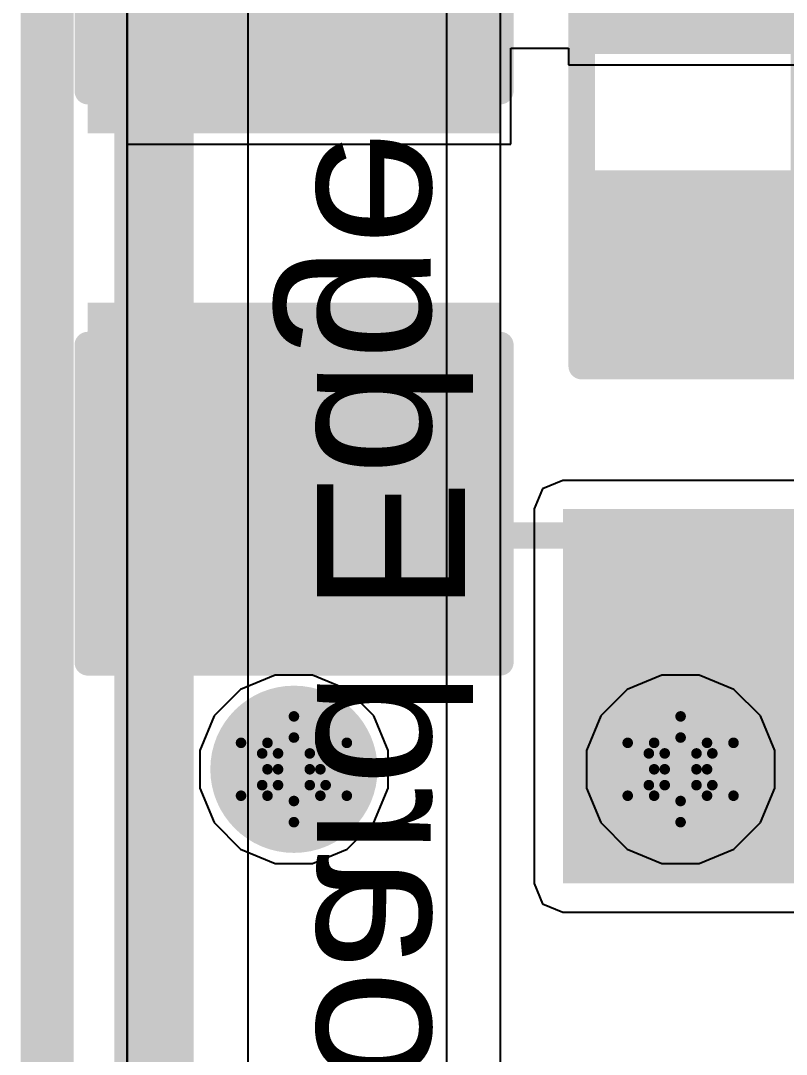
# Model space of a CAD drawing. Header units: inches. Extents: x -2.7 to 10.9, y -2.9 to 7.4.
# Drawn here: x -0.8511 to -0.7064, y -0.0981 to 0.0973 of the extents above; entities that cross this region are included whole.
import ezdxf

# ---------------------------------------------------------------- set-up
doc = ezdxf.new("R2010")
doc.units = ezdxf.units.IN
doc.header["$MEASUREMENT"] = 0
for name, color, linetype in [('Board Outline', 216, 'Continuous'), ('Bottom Layer', 5, 'Continuous'), ('Bottom Overlay', 54, 'Continuous'), ('Bottom Solder', 6, 'Continuous'), ('Drill Drawing', 1, 'Continuous'), ('Layer 2', 16, 'Continuous'), ('Layer 3', 76, 'Continuous'), ('Top Layer', 1, 'Continuous'), ('Top Overlay', 2, 'Continuous'), ('Top Paste', 8, 'Continuous'), ('Top Solder', 216, 'Continuous'), ('Via Holes', 16, 'Continuous')]:
    doc.layers.add(name, color=color, linetype=linetype)
doc.styles.add('Arial', font='', dxfattribs={"height": 0.2})
doc.styles.get('Arial').set_extended_font_data('Arial')

# ---------------------------------------------------------------- blocks, each defined once
blk = doc.blocks.new('R___0603_213')
at = {"layer": 'Top Layer'}
for points in [[(-0.015, 0.0175), (-0.015, -0.0175), (-0.045, -0.0175), (-0.045, 0.0175)], [(0.045, 0.0175), (0.045, -0.0175), (0.015, -0.0175), (0.015, 0.0175)]]:
    blk.add_hatch(color=1, dxfattribs=at).paths.add_polyline_path(points)
at = {"layer": 'Top Paste'}
for points in [[(-0.015, 0.0175), (-0.015, -0.0175), (-0.045, -0.0175), (-0.045, 0.0175)], [(0.045, 0.0175), (0.045, -0.0175), (0.015, -0.0175), (0.015, 0.0175)]]:
    blk.add_hatch(color=8, dxfattribs=at).paths.add_polyline_path(points)
at = {"layer": 'Top Solder'}
for points in [[(-0.011, 0.0215), (-0.011, -0.0215), (-0.049, -0.0215), (-0.049, 0.0215)], [(0.049, 0.0215), (0.049, -0.0215), (0.011, -0.0215), (0.011, 0.0215)]]:
    blk.add_hatch(color=216, dxfattribs=at).paths.add_polyline_path(points)
at = {"layer": 'Top Overlay'}
for points in [[(-0.048, 0.021, 0.005, 0.005, 0), (-0.048, -0.021, 0.005, 0.005, 0)], [(-0.048, 0.021, 0.005, 0.005, 0), (0.048, 0.021, 0.005, 0.005, 0)], [(0.048, 0.021, 0.005, 0.005, 0), (0.048, -0.021, 0.005, 0.005, 0)], [(-0.048, -0.021, 0.005, 0.005, 0), (0.048, -0.021, 0.005, 0.005, 0)]]:
    blk.add_lwpolyline(points, format="xyseb", dxfattribs=at)
for points in [[(-0.04925, 0.021, 0.0025, 0.0025, 1), (-0.04675, 0.021, 0.0025, 0.0025, 1)], [(-0.04925, 0.021, 0.0025, 0.0025, 1), (-0.04675, 0.021, 0.0025, 0.0025, 1)], [(0.04675, 0.021, 0.0025, 0.0025, 1), (0.04925, 0.021, 0.0025, 0.0025, 1)], [(0.04675, 0.021, 0.0025, 0.0025, 1), (0.04925, 0.021, 0.0025, 0.0025, 1)], [(-0.04925, -0.021, 0.0025, 0.0025, 1), (-0.04675, -0.021, 0.0025, 0.0025, 1)], [(-0.04925, -0.021, 0.0025, 0.0025, 1), (-0.04675, -0.021, 0.0025, 0.0025, 1)], [(0.04675, -0.021, 0.0025, 0.0025, 1), (0.04925, -0.021, 0.0025, 0.0025, 1)], [(0.04675, -0.021, 0.0025, 0.0025, 1), (0.04925, -0.021, 0.0025, 0.0025, 1)]]:
    blk.add_lwpolyline(points, format="xyseb", close=True, dxfattribs=at)
blk = doc.blocks.new('TYPE_C_31_M_12__B_249')
at = {"layer": 'Bottom Overlay'}
for points in [[(-0.051, 0.23402, 0.005, 0.005, 0), (0.30297, 0.23402, 0.005, 0.005, 0)], [(0.121, 0.219, 0.01, 0.01, 0), (0.109, 0.207, 0.01, 0.01, 0)], [(0.121, 0.219, 0.01, 0.01, 0), (0.133, 0.207, 0.01, 0.01, 0)], [(0.109, 0.207, 0.01, 0.01, 0), (0.133, 0.207, 0.01, 0.01, 0)], [(0.121, 0.207, 0.01, 0.01, 0), (0.121, 0.197, 0.01, 0.01, 0)]]:
    blk.add_lwpolyline(points, format="xyseb", dxfattribs=at)
for points in [[(0.1185, 0.219, 0.005, 0.005, 1), (0.1235, 0.219, 0.005, 0.005, 1)], [(0.1185, 0.219, 0.005, 0.005, 1), (0.1235, 0.219, 0.005, 0.005, 1)], [(0.1065, 0.207, 0.005, 0.005, 1), (0.1115, 0.207, 0.005, 0.005, 1)], [(0.1065, 0.207, 0.005, 0.005, 1), (0.1115, 0.207, 0.005, 0.005, 1)], [(0.1185, 0.207, 0.005, 0.005, 1), (0.1235, 0.207, 0.005, 0.005, 1)], [(0.1305, 0.207, 0.005, 0.005, 1), (0.1355, 0.207, 0.005, 0.005, 1)], [(0.1305, 0.207, 0.005, 0.005, 1), (0.1355, 0.207, 0.005, 0.005, 1)], [(0.1185, 0.197, 0.005, 0.005, 1), (0.1235, 0.197, 0.005, 0.005, 1)]]:
    blk.add_lwpolyline(points, format="xyseb", close=True, dxfattribs=at)
at = {"layer": 'Bottom Overlay', "style": 'Arial', "text_generation_flag": 2}
blk.add_text('Board Edge', height=0.028, rotation=180, dxfattribs=at).set_placement((-0.009, 0.18267))
blk = doc.blocks.new('C___1206_342')
at = {"layer": 'Top Layer'}
for points in [[(-0.08, 0.035), (-0.02, 0.035), (-0.02, -0.035), (-0.08, -0.035)], [(0.02, 0.035), (0.08, 0.035), (0.08, -0.035), (0.02, -0.035)]]:
    blk.add_hatch(color=1, dxfattribs=at).paths.add_polyline_path(points)
at = {"layer": 'Top Paste'}
for points in [[(-0.08, 0.035), (-0.02, 0.035), (-0.02, -0.035), (-0.08, -0.035)], [(0.02, 0.035), (0.08, 0.035), (0.08, -0.035), (0.02, -0.035)]]:
    blk.add_hatch(color=8, dxfattribs=at).paths.add_polyline_path(points)
at = {"layer": 'Top Solder'}
for points in [[(-0.084, 0.039), (-0.016, 0.039), (-0.016, -0.039), (-0.084, -0.039)], [(0.016, 0.039), (0.084, 0.039), (0.084, -0.039), (0.016, -0.039)]]:
    blk.add_hatch(color=216, dxfattribs=at).paths.add_polyline_path(points)
at = {"layer": 'Top Overlay'}
for points in [[(-0.084, 0.039, 0.005, 0.005, 0), (-0.084, -0.039, 0.005, 0.005, 0)], [(-0.084, 0.039, 0.005, 0.005, 0), (-0.024, 0.039, 0.005, 0.005, 0)], [(0.024, 0.039, 0.005, 0.005, 0), (0.084, 0.039, 0.005, 0.005, 0)], [(0.084, 0.039, 0.005, 0.005, 0), (0.084, -0.039, 0.005, 0.005, 0)], [(-0.084, -0.039, 0.005, 0.005, 0), (-0.024, -0.039, 0.005, 0.005, 0)], [(0.024, -0.039, 0.005, 0.005, 0), (0.084, -0.039, 0.005, 0.005, 0)]]:
    blk.add_lwpolyline(points, format="xyseb", dxfattribs=at)
for points in [[(-0.08525, 0.039, 0.0025, 0.0025, 1), (-0.08275, 0.039, 0.0025, 0.0025, 1)], [(-0.08525, 0.039, 0.0025, 0.0025, 1), (-0.08275, 0.039, 0.0025, 0.0025, 1)], [(-0.02525, 0.039, 0.0025, 0.0025, 1), (-0.02275, 0.039, 0.0025, 0.0025, 1)], [(0.02275, 0.039, 0.0025, 0.0025, 1), (0.02525, 0.039, 0.0025, 0.0025, 1)], [(0.08275, 0.039, 0.0025, 0.0025, 1), (0.08525, 0.039, 0.0025, 0.0025, 1)], [(0.08275, 0.039, 0.0025, 0.0025, 1), (0.08525, 0.039, 0.0025, 0.0025, 1)], [(-0.08525, -0.039, 0.0025, 0.0025, 1), (-0.08275, -0.039, 0.0025, 0.0025, 1)], [(-0.08525, -0.039, 0.0025, 0.0025, 1), (-0.08275, -0.039, 0.0025, 0.0025, 1)], [(-0.02525, -0.039, 0.0025, 0.0025, 1), (-0.02275, -0.039, 0.0025, 0.0025, 1)], [(0.02275, -0.039, 0.0025, 0.0025, 1), (0.02525, -0.039, 0.0025, 0.0025, 1)], [(0.08275, -0.039, 0.0025, 0.0025, 1), (0.08525, -0.039, 0.0025, 0.0025, 1)], [(0.08275, -0.039, 0.0025, 0.0025, 1), (0.08525, -0.039, 0.0025, 0.0025, 1)]]:
    blk.add_lwpolyline(points, format="xyseb", close=True, dxfattribs=at)

msp = doc.modelspace()

# ---------------------------------------------------------------- hatches: boundary and pattern name
at = {"layer": 'Bottom Layer'}
h = msp.add_hatch(color=5, dxfattribs=at)
edge = h.paths.add_edge_path()
edge.add_arc((-0.79949, -0.04422), 0.01181, 0, 360)
h = msp.add_hatch(color=5, dxfattribs=at)
edge = h.paths.add_edge_path()
edge.add_arc((-0.72639, -0.04422), 0.01181, 0, 360)
at = {"layer": 'Bottom Solder'}
h = msp.add_hatch(color=6, dxfattribs=at)
edge = h.paths.add_edge_path()
edge.add_arc((-0.79949, -0.04422), 0.01581, 0, 360)
h = msp.add_hatch(color=6, dxfattribs=at)
edge = h.paths.add_edge_path()
edge.add_arc((-0.72639, -0.04422), 0.01581, 0, 360)
at = {"layer": 'Layer 2'}
h = msp.add_hatch(color=16, dxfattribs=at)
edge = h.paths.add_edge_path()
edge.add_arc((-0.79949, -0.04422), 0.01181, 0, 360)
h = msp.add_hatch(color=16, dxfattribs=at)
edge = h.paths.add_edge_path()
edge.add_arc((-0.72639, -0.04422), 0.01181, 0, 360)
at = {"layer": 'Layer 3'}
h = msp.add_hatch(color=76, dxfattribs=at)
edge = h.paths.add_edge_path()
edge.add_arc((-0.79949, -0.04422), 0.01181, 0, 360)
h = msp.add_hatch(color=76, dxfattribs=at)
edge = h.paths.add_edge_path()
edge.add_arc((-0.72639, -0.04422), 0.01181, 0, 360)
at = {"layer": 'Top Layer'}
for points in [[(-0.74865, -0.027), (-0.50743, -0.027), (-0.50743, 0.005), (-0.74865, 0.005)], [(-0.74865, -0.06581), (-0.7022, -0.06581), (-0.7022, 0.005), (-0.74865, 0.005)]]:
    msp.add_hatch(color=1, dxfattribs=at).paths.add_polyline_path(points)
h = msp.add_hatch(color=1, dxfattribs=at)
edge = h.paths.add_edge_path()
edge.add_arc((-0.79949, -0.04422), 0.01181, 0, 360)
h = msp.add_hatch(color=1, dxfattribs=at)
edge = h.paths.add_edge_path()
edge.add_arc((-0.72639, -0.04422), 0.01181, 0, 360)
at = {"layer": 'Top Solder'}
h = msp.add_hatch(color=216, dxfattribs=at)
edge = h.paths.add_edge_path()
edge.add_arc((-0.79949, -0.04422), 0.01581, 0, 360)
h = msp.add_hatch(color=216, dxfattribs=at)
edge = h.paths.add_edge_path()
edge.add_arc((-0.72639, -0.04422), 0.01581, 0, 360)
at = {"layer": 'Via Holes'}
h = msp.add_hatch(color=7, dxfattribs=at)
edge = h.paths.add_edge_path()
edge.add_arc((-0.79949, -0.04422), 0.00591, 0, 360)
h = msp.add_hatch(color=7, dxfattribs=at)
edge = h.paths.add_edge_path()
edge.add_arc((-0.72639, -0.04422), 0.00591, 0, 360)

# ---------------------------------------------------------------- linework, layer by layer
at = {"layer": 'Board Outline'}
msp.add_lwpolyline([(-0.84615, -0.28935, 0.01, 0.01, 0), (-0.84615, 1.37795, 0.01, 0.01, 0)], format="xyseb", dxfattribs=at)
at = {"layer": 'Bottom Layer'}
for p, q in [((-0.80811, -0.14111), (-0.80811, 0.14138)), ((-0.77065, 0.13097), (-0.77065, -0.10918)), ((-0.76046, -0.10918), (-0.76046, 0.13097))]:
    msp.add_line(p, q, dxfattribs=at)
msp.add_lwpolyline([(-0.82595, -0.14628, 0.015, 0.015, 0), (-0.82595, 0.14877, 0.015, 0.015, 0)], format="xyseb", dxfattribs=at)
at = {"layer": 'Drill Drawing'}
for points in [[(-0.80449, -0.03922, 0.002, 0.002, 0), (-0.79949, -0.03422, 0.002, 0.002, 0)], [(-0.79949, -0.03422, 0.002, 0.002, 0), (-0.79449, -0.03922, 0.002, 0.002, 0)], [(-0.73139, -0.03922, 0.002, 0.002, 0), (-0.72639, -0.03422, 0.002, 0.002, 0)], [(-0.72639, -0.03422, 0.002, 0.002, 0), (-0.72139, -0.03922, 0.002, 0.002, 0)], [(-0.80949, -0.03922, 0.002, 0.002, 0), (-0.80449, -0.04422, 0.002, 0.002, 0)], [(-0.80949, -0.03922, 0.002, 0.002, 0), (-0.80449, -0.03922, 0.002, 0.002, 0)], [(-0.80249, -0.04122, 0.002, 0.002, 0), (-0.79949, -0.03822, 0.002, 0.002, 0)], [(-0.79949, -0.03822, 0.002, 0.002, 0), (-0.79649, -0.04122, 0.002, 0.002, 0)], [(-0.79449, -0.03922, 0.002, 0.002, 0), (-0.78949, -0.03922, 0.002, 0.002, 0)], [(-0.79449, -0.04422, 0.002, 0.002, 0), (-0.78949, -0.03922, 0.002, 0.002, 0)], [(-0.73639, -0.03922, 0.002, 0.002, 0), (-0.73139, -0.04422, 0.002, 0.002, 0)], [(-0.73639, -0.03922, 0.002, 0.002, 0), (-0.73139, -0.03922, 0.002, 0.002, 0)], [(-0.72939, -0.04122, 0.002, 0.002, 0), (-0.72639, -0.03822, 0.002, 0.002, 0)], [(-0.72639, -0.03822, 0.002, 0.002, 0), (-0.72339, -0.04122, 0.002, 0.002, 0)], [(-0.72139, -0.03922, 0.002, 0.002, 0), (-0.71639, -0.03922, 0.002, 0.002, 0)], [(-0.72139, -0.04422, 0.002, 0.002, 0), (-0.71639, -0.03922, 0.002, 0.002, 0)], [(-0.80549, -0.04122, 0.002, 0.002, 0), (-0.80249, -0.04422, 0.002, 0.002, 0)], [(-0.80549, -0.04122, 0.002, 0.002, 0), (-0.80249, -0.04122, 0.002, 0.002, 0)], [(-0.79649, -0.04122, 0.002, 0.002, 0), (-0.79349, -0.04122, 0.002, 0.002, 0)], [(-0.79649, -0.04422, 0.002, 0.002, 0), (-0.79349, -0.04122, 0.002, 0.002, 0)], [(-0.73239, -0.04122, 0.002, 0.002, 0), (-0.72939, -0.04422, 0.002, 0.002, 0)], [(-0.73239, -0.04122, 0.002, 0.002, 0), (-0.72939, -0.04122, 0.002, 0.002, 0)], [(-0.72339, -0.04122, 0.002, 0.002, 0), (-0.72039, -0.04122, 0.002, 0.002, 0)], [(-0.72339, -0.04422, 0.002, 0.002, 0), (-0.72039, -0.04122, 0.002, 0.002, 0)], [(-0.80949, -0.04922, 0.002, 0.002, 0), (-0.80449, -0.04422, 0.002, 0.002, 0)], [(-0.80549, -0.04722, 0.002, 0.002, 0), (-0.80249, -0.04422, 0.002, 0.002, 0)], [(-0.79649, -0.04422, 0.002, 0.002, 0), (-0.79349, -0.04722, 0.002, 0.002, 0)], [(-0.79449, -0.04422, 0.002, 0.002, 0), (-0.78949, -0.04922, 0.002, 0.002, 0)], [(-0.73639, -0.04922, 0.002, 0.002, 0), (-0.73139, -0.04422, 0.002, 0.002, 0)], [(-0.73239, -0.04722, 0.002, 0.002, 0), (-0.72939, -0.04422, 0.002, 0.002, 0)], [(-0.72339, -0.04422, 0.002, 0.002, 0), (-0.72039, -0.04722, 0.002, 0.002, 0)], [(-0.72139, -0.04422, 0.002, 0.002, 0), (-0.71639, -0.04922, 0.002, 0.002, 0)], [(-0.80549, -0.04722, 0.002, 0.002, 0), (-0.80249, -0.04722, 0.002, 0.002, 0)], [(-0.80249, -0.04722, 0.002, 0.002, 0), (-0.79949, -0.05022, 0.002, 0.002, 0)], [(-0.79949, -0.05022, 0.002, 0.002, 0), (-0.79649, -0.04722, 0.002, 0.002, 0)], [(-0.79649, -0.04722, 0.002, 0.002, 0), (-0.79349, -0.04722, 0.002, 0.002, 0)], [(-0.73239, -0.04722, 0.002, 0.002, 0), (-0.72939, -0.04722, 0.002, 0.002, 0)], [(-0.72939, -0.04722, 0.002, 0.002, 0), (-0.72639, -0.05022, 0.002, 0.002, 0)], [(-0.72639, -0.05022, 0.002, 0.002, 0), (-0.72339, -0.04722, 0.002, 0.002, 0)], [(-0.72339, -0.04722, 0.002, 0.002, 0), (-0.72039, -0.04722, 0.002, 0.002, 0)], [(-0.80949, -0.04922, 0.002, 0.002, 0), (-0.80449, -0.04922, 0.002, 0.002, 0)], [(-0.80449, -0.04922, 0.002, 0.002, 0), (-0.79949, -0.05422, 0.002, 0.002, 0)], [(-0.79949, -0.05422, 0.002, 0.002, 0), (-0.79449, -0.04922, 0.002, 0.002, 0)], [(-0.79449, -0.04922, 0.002, 0.002, 0), (-0.78949, -0.04922, 0.002, 0.002, 0)], [(-0.73639, -0.04922, 0.002, 0.002, 0), (-0.73139, -0.04922, 0.002, 0.002, 0)], [(-0.73139, -0.04922, 0.002, 0.002, 0), (-0.72639, -0.05422, 0.002, 0.002, 0)], [(-0.72639, -0.05422, 0.002, 0.002, 0), (-0.72139, -0.04922, 0.002, 0.002, 0)], [(-0.72139, -0.04922, 0.002, 0.002, 0), (-0.71639, -0.04922, 0.002, 0.002, 0)]]:
    msp.add_lwpolyline(points, format="xyseb", dxfattribs=at)
for points in [[(-0.79999, -0.03422, 0.001, 0.001, 1), (-0.79899, -0.03422, 0.001, 0.001, 1)], [(-0.79999, -0.03422, 0.001, 0.001, 1), (-0.79899, -0.03422, 0.001, 0.001, 1)], [(-0.72689, -0.03422, 0.001, 0.001, 1), (-0.72589, -0.03422, 0.001, 0.001, 1)], [(-0.72689, -0.03422, 0.001, 0.001, 1), (-0.72589, -0.03422, 0.001, 0.001, 1)], [(-0.80999, -0.03922, 0.001, 0.001, 1), (-0.80899, -0.03922, 0.001, 0.001, 1)], [(-0.80999, -0.03922, 0.001, 0.001, 1), (-0.80899, -0.03922, 0.001, 0.001, 1)], [(-0.80499, -0.03922, 0.001, 0.001, 1), (-0.80399, -0.03922, 0.001, 0.001, 1)], [(-0.80499, -0.03922, 0.001, 0.001, 1), (-0.80399, -0.03922, 0.001, 0.001, 1)], [(-0.79999, -0.03822, 0.001, 0.001, 1), (-0.79899, -0.03822, 0.001, 0.001, 1)], [(-0.79999, -0.03822, 0.001, 0.001, 1), (-0.79899, -0.03822, 0.001, 0.001, 1)], [(-0.79499, -0.03922, 0.001, 0.001, 1), (-0.79399, -0.03922, 0.001, 0.001, 1)], [(-0.79499, -0.03922, 0.001, 0.001, 1), (-0.79399, -0.03922, 0.001, 0.001, 1)], [(-0.78999, -0.03922, 0.001, 0.001, 1), (-0.78899, -0.03922, 0.001, 0.001, 1)], [(-0.78999, -0.03922, 0.001, 0.001, 1), (-0.78899, -0.03922, 0.001, 0.001, 1)], [(-0.73689, -0.03922, 0.001, 0.001, 1), (-0.73589, -0.03922, 0.001, 0.001, 1)], [(-0.73689, -0.03922, 0.001, 0.001, 1), (-0.73589, -0.03922, 0.001, 0.001, 1)], [(-0.73189, -0.03922, 0.001, 0.001, 1), (-0.73089, -0.03922, 0.001, 0.001, 1)], [(-0.73189, -0.03922, 0.001, 0.001, 1), (-0.73089, -0.03922, 0.001, 0.001, 1)], [(-0.72689, -0.03822, 0.001, 0.001, 1), (-0.72589, -0.03822, 0.001, 0.001, 1)], [(-0.72689, -0.03822, 0.001, 0.001, 1), (-0.72589, -0.03822, 0.001, 0.001, 1)], [(-0.72189, -0.03922, 0.001, 0.001, 1), (-0.72089, -0.03922, 0.001, 0.001, 1)], [(-0.72189, -0.03922, 0.001, 0.001, 1), (-0.72089, -0.03922, 0.001, 0.001, 1)], [(-0.71689, -0.03922, 0.001, 0.001, 1), (-0.71589, -0.03922, 0.001, 0.001, 1)], [(-0.71689, -0.03922, 0.001, 0.001, 1), (-0.71589, -0.03922, 0.001, 0.001, 1)], [(-0.80599, -0.04122, 0.001, 0.001, 1), (-0.80499, -0.04122, 0.001, 0.001, 1)], [(-0.80599, -0.04122, 0.001, 0.001, 1), (-0.80499, -0.04122, 0.001, 0.001, 1)], [(-0.80299, -0.04122, 0.001, 0.001, 1), (-0.80199, -0.04122, 0.001, 0.001, 1)], [(-0.80299, -0.04122, 0.001, 0.001, 1), (-0.80199, -0.04122, 0.001, 0.001, 1)], [(-0.79699, -0.04122, 0.001, 0.001, 1), (-0.79599, -0.04122, 0.001, 0.001, 1)], [(-0.79699, -0.04122, 0.001, 0.001, 1), (-0.79599, -0.04122, 0.001, 0.001, 1)], [(-0.79399, -0.04122, 0.001, 0.001, 1), (-0.79299, -0.04122, 0.001, 0.001, 1)], [(-0.79399, -0.04122, 0.001, 0.001, 1), (-0.79299, -0.04122, 0.001, 0.001, 1)], [(-0.73289, -0.04122, 0.001, 0.001, 1), (-0.73189, -0.04122, 0.001, 0.001, 1)], [(-0.73289, -0.04122, 0.001, 0.001, 1), (-0.73189, -0.04122, 0.001, 0.001, 1)], [(-0.72989, -0.04122, 0.001, 0.001, 1), (-0.72889, -0.04122, 0.001, 0.001, 1)], [(-0.72989, -0.04122, 0.001, 0.001, 1), (-0.72889, -0.04122, 0.001, 0.001, 1)], [(-0.72389, -0.04122, 0.001, 0.001, 1), (-0.72289, -0.04122, 0.001, 0.001, 1)], [(-0.72389, -0.04122, 0.001, 0.001, 1), (-0.72289, -0.04122, 0.001, 0.001, 1)], [(-0.72089, -0.04122, 0.001, 0.001, 1), (-0.71989, -0.04122, 0.001, 0.001, 1)], [(-0.72089, -0.04122, 0.001, 0.001, 1), (-0.71989, -0.04122, 0.001, 0.001, 1)], [(-0.80499, -0.04422, 0.001, 0.001, 1), (-0.80399, -0.04422, 0.001, 0.001, 1)], [(-0.80499, -0.04422, 0.001, 0.001, 1), (-0.80399, -0.04422, 0.001, 0.001, 1)], [(-0.80299, -0.04422, 0.001, 0.001, 1), (-0.80199, -0.04422, 0.001, 0.001, 1)], [(-0.80299, -0.04422, 0.001, 0.001, 1), (-0.80199, -0.04422, 0.001, 0.001, 1)], [(-0.79699, -0.04422, 0.001, 0.001, 1), (-0.79599, -0.04422, 0.001, 0.001, 1)], [(-0.79699, -0.04422, 0.001, 0.001, 1), (-0.79599, -0.04422, 0.001, 0.001, 1)], [(-0.79499, -0.04422, 0.001, 0.001, 1), (-0.79399, -0.04422, 0.001, 0.001, 1)], [(-0.79499, -0.04422, 0.001, 0.001, 1), (-0.79399, -0.04422, 0.001, 0.001, 1)], [(-0.73189, -0.04422, 0.001, 0.001, 1), (-0.73089, -0.04422, 0.001, 0.001, 1)], [(-0.73189, -0.04422, 0.001, 0.001, 1), (-0.73089, -0.04422, 0.001, 0.001, 1)], [(-0.72989, -0.04422, 0.001, 0.001, 1), (-0.72889, -0.04422, 0.001, 0.001, 1)], [(-0.72989, -0.04422, 0.001, 0.001, 1), (-0.72889, -0.04422, 0.001, 0.001, 1)], [(-0.72389, -0.04422, 0.001, 0.001, 1), (-0.72289, -0.04422, 0.001, 0.001, 1)], [(-0.72389, -0.04422, 0.001, 0.001, 1), (-0.72289, -0.04422, 0.001, 0.001, 1)], [(-0.72189, -0.04422, 0.001, 0.001, 1), (-0.72089, -0.04422, 0.001, 0.001, 1)], [(-0.72189, -0.04422, 0.001, 0.001, 1), (-0.72089, -0.04422, 0.001, 0.001, 1)], [(-0.80599, -0.04722, 0.001, 0.001, 1), (-0.80499, -0.04722, 0.001, 0.001, 1)], [(-0.80599, -0.04722, 0.001, 0.001, 1), (-0.80499, -0.04722, 0.001, 0.001, 1)], [(-0.80299, -0.04722, 0.001, 0.001, 1), (-0.80199, -0.04722, 0.001, 0.001, 1)], [(-0.80299, -0.04722, 0.001, 0.001, 1), (-0.80199, -0.04722, 0.001, 0.001, 1)], [(-0.79699, -0.04722, 0.001, 0.001, 1), (-0.79599, -0.04722, 0.001, 0.001, 1)], [(-0.79699, -0.04722, 0.001, 0.001, 1), (-0.79599, -0.04722, 0.001, 0.001, 1)], [(-0.79399, -0.04722, 0.001, 0.001, 1), (-0.79299, -0.04722, 0.001, 0.001, 1)], [(-0.79399, -0.04722, 0.001, 0.001, 1), (-0.79299, -0.04722, 0.001, 0.001, 1)], [(-0.73289, -0.04722, 0.001, 0.001, 1), (-0.73189, -0.04722, 0.001, 0.001, 1)], [(-0.73289, -0.04722, 0.001, 0.001, 1), (-0.73189, -0.04722, 0.001, 0.001, 1)], [(-0.72989, -0.04722, 0.001, 0.001, 1), (-0.72889, -0.04722, 0.001, 0.001, 1)], [(-0.72989, -0.04722, 0.001, 0.001, 1), (-0.72889, -0.04722, 0.001, 0.001, 1)], [(-0.72389, -0.04722, 0.001, 0.001, 1), (-0.72289, -0.04722, 0.001, 0.001, 1)], [(-0.72389, -0.04722, 0.001, 0.001, 1), (-0.72289, -0.04722, 0.001, 0.001, 1)], [(-0.72089, -0.04722, 0.001, 0.001, 1), (-0.71989, -0.04722, 0.001, 0.001, 1)], [(-0.72089, -0.04722, 0.001, 0.001, 1), (-0.71989, -0.04722, 0.001, 0.001, 1)], [(-0.80999, -0.04922, 0.001, 0.001, 1), (-0.80899, -0.04922, 0.001, 0.001, 1)], [(-0.80999, -0.04922, 0.001, 0.001, 1), (-0.80899, -0.04922, 0.001, 0.001, 1)], [(-0.80499, -0.04922, 0.001, 0.001, 1), (-0.80399, -0.04922, 0.001, 0.001, 1)], [(-0.80499, -0.04922, 0.001, 0.001, 1), (-0.80399, -0.04922, 0.001, 0.001, 1)], [(-0.79499, -0.04922, 0.001, 0.001, 1), (-0.79399, -0.04922, 0.001, 0.001, 1)], [(-0.79499, -0.04922, 0.001, 0.001, 1), (-0.79399, -0.04922, 0.001, 0.001, 1)], [(-0.78999, -0.04922, 0.001, 0.001, 1), (-0.78899, -0.04922, 0.001, 0.001, 1)], [(-0.78999, -0.04922, 0.001, 0.001, 1), (-0.78899, -0.04922, 0.001, 0.001, 1)], [(-0.73689, -0.04922, 0.001, 0.001, 1), (-0.73589, -0.04922, 0.001, 0.001, 1)], [(-0.73689, -0.04922, 0.001, 0.001, 1), (-0.73589, -0.04922, 0.001, 0.001, 1)], [(-0.73189, -0.04922, 0.001, 0.001, 1), (-0.73089, -0.04922, 0.001, 0.001, 1)], [(-0.73189, -0.04922, 0.001, 0.001, 1), (-0.73089, -0.04922, 0.001, 0.001, 1)], [(-0.72189, -0.04922, 0.001, 0.001, 1), (-0.72089, -0.04922, 0.001, 0.001, 1)], [(-0.72189, -0.04922, 0.001, 0.001, 1), (-0.72089, -0.04922, 0.001, 0.001, 1)], [(-0.71689, -0.04922, 0.001, 0.001, 1), (-0.71589, -0.04922, 0.001, 0.001, 1)], [(-0.71689, -0.04922, 0.001, 0.001, 1), (-0.71589, -0.04922, 0.001, 0.001, 1)], [(-0.79999, -0.05022, 0.001, 0.001, 1), (-0.79899, -0.05022, 0.001, 0.001, 1)], [(-0.79999, -0.05022, 0.001, 0.001, 1), (-0.79899, -0.05022, 0.001, 0.001, 1)], [(-0.72689, -0.05022, 0.001, 0.001, 1), (-0.72589, -0.05022, 0.001, 0.001, 1)], [(-0.72689, -0.05022, 0.001, 0.001, 1), (-0.72589, -0.05022, 0.001, 0.001, 1)], [(-0.79999, -0.05422, 0.001, 0.001, 1), (-0.79899, -0.05422, 0.001, 0.001, 1)], [(-0.79999, -0.05422, 0.001, 0.001, 1), (-0.79899, -0.05422, 0.001, 0.001, 1)], [(-0.72689, -0.05422, 0.001, 0.001, 1), (-0.72589, -0.05422, 0.001, 0.001, 1)], [(-0.72689, -0.05422, 0.001, 0.001, 1), (-0.72589, -0.05422, 0.001, 0.001, 1)]]:
    msp.add_lwpolyline(points, format="xyseb", close=True, dxfattribs=at)
at = {"layer": 'Layer 2'}
for p, q in [((-0.83098, -0.142), (-0.83098, 0.15198)), ((-0.72994, -0.02641), (-0.73648, -0.02912)), ((-0.72285, -0.02641), (-0.72994, -0.02641)), ((-0.7163, -0.02912), (-0.72285, -0.02641)), ((-0.73648, -0.02912), (-0.74149, -0.03413)), ((-0.71129, -0.03413), (-0.7163, -0.02912)), ((-0.74149, -0.03413), (-0.7442, -0.04068)), ((-0.70858, -0.04068), (-0.71129, -0.03413)), ((-0.7442, -0.04068), (-0.7442, -0.04777)), ((-0.70858, -0.04777), (-0.70858, -0.04068)), ((-0.7442, -0.04777), (-0.74149, -0.05431)), ((-0.71129, -0.05431), (-0.70858, -0.04777)), ((-0.74149, -0.05431), (-0.73648, -0.05932)), ((-0.7163, -0.05932), (-0.71129, -0.05431)), ((-0.73648, -0.05932), (-0.72994, -0.06203)), ((-0.72285, -0.06203), (-0.7163, -0.05932)), ((-0.72994, -0.06203), (-0.72285, -0.06203))]:
    msp.add_line(p, q, dxfattribs=at)
at = {"layer": 'Layer 3'}
for p, q in [((-0.831, -0.14201), (-0.831, 0.15199)), ((-0.80303, -0.02641), (-0.80958, -0.02912)), ((-0.79595, -0.02641), (-0.80303, -0.02641)), ((-0.7894, -0.02912), (-0.79595, -0.02641)), ((-0.72994, -0.02641), (-0.73648, -0.02912)), ((-0.72285, -0.02641), (-0.72994, -0.02641)), ((-0.7163, -0.02912), (-0.72285, -0.02641)), ((-0.80958, -0.02912), (-0.81459, -0.03413)), ((-0.78439, -0.03413), (-0.7894, -0.02912)), ((-0.73648, -0.02912), (-0.74149, -0.03413)), ((-0.71129, -0.03413), (-0.7163, -0.02912)), ((-0.81459, -0.03413), (-0.8173, -0.04068)), ((-0.78168, -0.04068), (-0.78439, -0.03413)), ((-0.74149, -0.03413), (-0.7442, -0.04068)), ((-0.70858, -0.04068), (-0.71129, -0.03413)), ((-0.8173, -0.04068), (-0.8173, -0.04777)), ((-0.78168, -0.04777), (-0.78168, -0.04068)), ((-0.7442, -0.04068), (-0.7442, -0.04777)), ((-0.70858, -0.04777), (-0.70858, -0.04068)), ((-0.8173, -0.04777), (-0.81459, -0.05431)), ((-0.78439, -0.05431), (-0.78168, -0.04777)), ((-0.7442, -0.04777), (-0.74149, -0.05431)), ((-0.71129, -0.05431), (-0.70858, -0.04777)), ((-0.81459, -0.05431), (-0.80958, -0.05932)), ((-0.7894, -0.05932), (-0.78439, -0.05431)), ((-0.74149, -0.05431), (-0.73648, -0.05932)), ((-0.7163, -0.05932), (-0.71129, -0.05431)), ((-0.80958, -0.05932), (-0.80303, -0.06203)), ((-0.79595, -0.06203), (-0.7894, -0.05932)), ((-0.73648, -0.05932), (-0.72994, -0.06203)), ((-0.72285, -0.06203), (-0.7163, -0.05932)), ((-0.80303, -0.06203), (-0.79595, -0.06203)), ((-0.72994, -0.06203), (-0.72285, -0.06203))]:
    msp.add_line(p, q, dxfattribs=at)
at = {"layer": 'Top Layer'}
for p, q in [((-0.75846, 0.074), (-0.75846, 0.09216)), ((-0.75846, 0.09216), (-0.74759, 0.09216)), ((-0.74759, 0.09216), (-0.74759, 0.089)), ((-0.74759, 0.089), (-0.70059, 0.089)), ((-0.83098, -0.142), (-0.83098, 0.074)), ((-0.83098, 0.074), (-0.75846, 0.074)), ((-0.74865, 0.01041), (-0.75247, 0.00883)), ((-0.56641, 0.01041), (-0.74865, 0.01041)), ((-0.75247, 0.00883), (-0.75406, 0.005)), ((-0.75406, 0.005), (-0.75406, -0.027)), ((-0.75406, -0.027), (-0.75406, -0.06581)), ((-0.75406, -0.06581), (-0.75247, -0.06964)), ((-0.75247, -0.06964), (-0.74865, -0.07122)), ((-0.74865, -0.07122), (-0.7022, -0.07122))]:
    msp.add_line(p, q, dxfattribs=at)
at = {"layer": 'Top Overlay'}
msp.add_lwpolyline([(-0.76046, 0, 0.005, 0.005, 0), (-0.66836, 0, 0.005, 0.005, 0)], format="xyseb", dxfattribs=at)
msp.add_lwpolyline([(-0.76171, 0, 0.0025, 0.0025, 1), (-0.75921, 0, 0.0025, 0.0025, 1)], format="xyseb", close=True, dxfattribs=at)

# ---------------------------------------------------------------- block references
at = {"rotation": 90}
for name, p in [('TYPE_C_31_M_12__B_249', (-0.61245, -0.12099)), ('C___1206_342', (-0.79946, 0.06)), ('R___0603_213', (-0.72409, 0.08))]:
    msp.add_blockref(name, p, dxfattribs=at)

doc.saveas('drawing.dxf')
